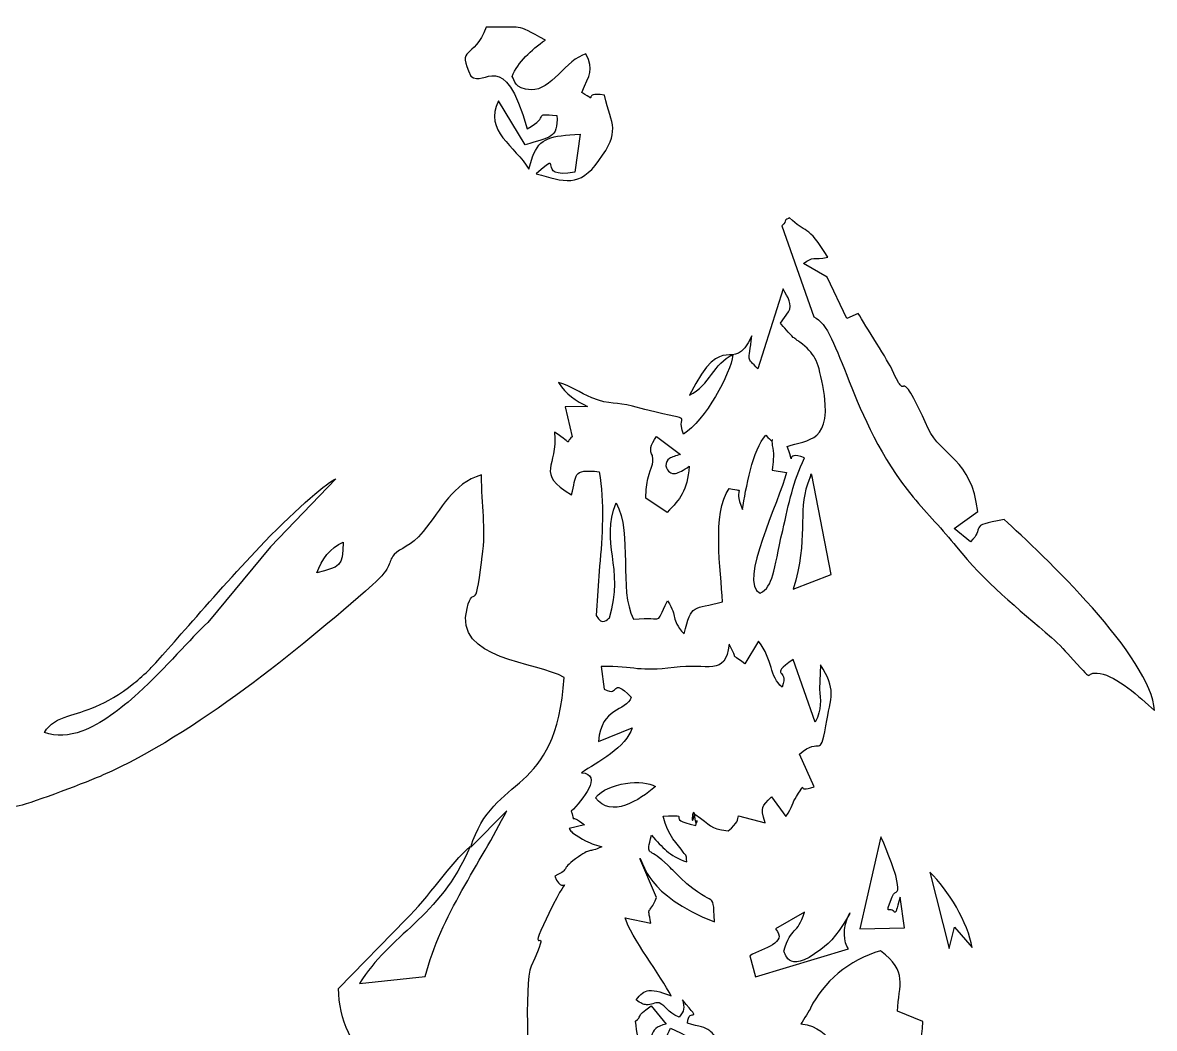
# Paper-space layout 'Состав альбома образцов' of a CAD drawing. Header units: millimetres. Extents: x 16 to 411, y 1 to 288.
# Drawn here: x 219.1 to 228.55, y 254.48 to 262.87 of the extents above; entities that cross this region are included whole.
import ezdxf

# ---------------------------------------------------------------- set-up
doc = ezdxf.new("R2010")
doc.units = ezdxf.units.MM
doc.layers.add('Dimension', color=7, linetype='Continuous')
doc.layers.add('Layer 1', color=7, linetype='Continuous')

# ---------------------------------------------------------------- blocks, each defined once
blk = doc.blocks.new('A$C34BE2B30')
at = {"layer": 'Layer 1'}
for points, knots in [([(17.3233, 10.6014), (17.2001, 10.5927), (17.1552, 10.5888), (17.1246, 10.5057), (17.1246, 10.5057), (17.1246, 10.5057), (17.1095, 10.4543), (17.1095, 10.4543), (17.1095, 10.4543), (17.0534, 10.5516), (16.9184, 10.6128), (16.9832, 10.7401), (16.9832, 10.7401), (16.9832, 10.7401), (17.0943, 10.5562), (17.0943, 10.5562), (17.0943, 10.5562), (17.1969, 10.5917), (17.2319, 10.5791), (17.2265, 10.6792), (17.2265, 10.6792), (17.1161, 10.688), (17.2061, 10.6791), (17.1022, 10.6236), (17.1022, 10.6236), (17.0038, 10.9727), (16.9259, 10.7902), (16.8672, 10.8432), (16.8672, 10.8432), (16.805, 10.9705), (16.8791, 10.9091), (16.9315, 11.0475), (16.9315, 11.0475), (17.0934, 11.0435), (17.0443, 11.0666), (17.1781, 10.9938), (17.1781, 10.9938), (17.1181, 10.9512), (17.0634, 10.903), (17.0395, 10.842), (17.0395, 10.842), (17.0513, 10.826), (17.0455, 10.7903), (17.1197, 10.7864), (17.1197, 10.7864), (17.2003, 10.7823), (17.2661, 10.9119), (17.3477, 10.9369), (17.3477, 10.9369), (17.3798, 10.8656), (17.3643, 10.8527), (17.3304, 10.7754), (17.3304, 10.7754), (17.4076, 10.7235), (17.3223, 10.7805), (17.4247, 10.7636), (17.4247, 10.7636), (17.456, 10.6329), (17.4931, 10.6178), (17.4016, 10.4905), (17.4016, 10.4905), (17.3199, 10.3767), (17.2576, 10.4032), (17.1404, 10.4354), (17.1404, 10.4354), (17.2663, 10.5453), (17.1254, 10.4088), (17.3006, 10.443), (17.3006, 10.443), (17.3006, 10.443), (17.3233, 10.6014), (17.3233, 10.6014)], [0, 0, 0, 0, 0.052632, 0.052632, 0.052632, 0.052632, 0.105263, 0.105263, 0.105263, 0.105263, 0.157895, 0.157895, 0.157895, 0.157895, 0.210526, 0.210526, 0.210526, 0.210526, 0.263158, 0.263158, 0.263158, 0.263158, 0.315789, 0.315789, 0.315789, 0.315789, 0.368421, 0.368421, 0.368421, 0.368421, 0.421053, 0.421053, 0.421053, 0.421053, 0.473684, 0.473684, 0.473684, 0.473684, 0.526316, 0.526316, 0.526316, 0.526316, 0.578947, 0.578947, 0.578947, 0.578947, 0.631579, 0.631579, 0.631579, 0.631579, 0.684211, 0.684211, 0.684211, 0.684211, 0.736842, 0.736842, 0.736842, 0.736842, 0.789474, 0.789474, 0.789474, 0.789474, 0.842105, 0.842105, 0.842105, 0.842105, 0.894737, 0.894737, 0.894737, 0.894737, 1, 1, 1, 1]), ([(18.2987, 9.8391), (18.2987, 9.8391), (18.1656, 10.2185), (18.1656, 10.2185), (18.1656, 10.2185), (18.1711, 10.2243), (18.1778, 10.2287), (18.1789, 10.2383), (18.1789, 10.2383), (18.18, 10.2478), (18.1923, 10.2466), (18.1977, 10.2523), (18.1977, 10.2523), (18.2626, 10.185), (18.2733, 10.2287), (18.3569, 10.0873), (18.3569, 10.0873), (18.296, 10.0749), (18.2964, 10.093), (18.2564, 10.0612), (18.2564, 10.0612), (18.2564, 10.0612), (18.3545, 10.0035), (18.3545, 10.0035), (18.3545, 10.0035), (18.3545, 10.0035), (18.4373, 9.8319), (18.4373, 9.8319), (18.4373, 9.8319), (18.4373, 9.8319), (18.4846, 9.853), (18.4846, 9.853), (18.4846, 9.853), (18.5122, 9.8054), (18.6137, 9.646), (18.6264, 9.6174), (18.6264, 9.6174), (18.7026, 9.4457), (18.6332, 9.6892), (18.7768, 9.372), (18.7768, 9.372), (18.8282, 9.2586), (18.9581, 9.2466), (18.983, 9.0254), (18.983, 9.0254), (18.983, 9.0254), (18.8848, 8.9551), (18.8848, 8.9551), (18.8848, 8.9551), (18.8848, 8.9551), (18.9522, 8.8996), (18.9522, 8.8996), (18.9522, 8.8996), (19.0177, 8.9567), (18.9326, 8.9671), (19.093, 8.992), (19.093, 8.992), (19.2481, 8.8545), (19.7115, 8.4114), (19.7204, 8.1956), (19.7204, 8.1956), (19.659, 8.2522), (19.5616, 8.3386), (19.4937, 8.3501), (19.4937, 8.3501), (19.4177, 8.3629), (19.4817, 8.2969), (19.3818, 8.4068), (19.3818, 8.4068), (19.3517, 8.4399), (19.3245, 8.4704), (19.2914, 8.4994), (19.2914, 8.4994), (19.1517, 8.6215), (19.0095, 8.7322), (18.8941, 8.8789), (18.8941, 8.8789), (18.8382, 8.95), (18.7707, 9.0157), (18.7134, 9.0861), (18.7134, 9.0861), (18.4421, 9.4194), (18.4107, 9.7886), (18.2987, 9.8391)], [0, 0, 0, 0, 0.045455, 0.045455, 0.045455, 0.045455, 0.090909, 0.090909, 0.090909, 0.090909, 0.136364, 0.136364, 0.136364, 0.136364, 0.181818, 0.181818, 0.181818, 0.181818, 0.227273, 0.227273, 0.227273, 0.227273, 0.272727, 0.272727, 0.272727, 0.272727, 0.318182, 0.318182, 0.318182, 0.318182, 0.363636, 0.363636, 0.363636, 0.363636, 0.409091, 0.409091, 0.409091, 0.409091, 0.454545, 0.454545, 0.454545, 0.454545, 0.5, 0.5, 0.5, 0.5, 0.545455, 0.545455, 0.545455, 0.545455, 0.590909, 0.590909, 0.590909, 0.590909, 0.636364, 0.636364, 0.636364, 0.636364, 0.681818, 0.681818, 0.681818, 0.681818, 0.727273, 0.727273, 0.727273, 0.727273, 0.772727, 0.772727, 0.772727, 0.772727, 0.818182, 0.818182, 0.818182, 0.818182, 0.863636, 0.863636, 0.863636, 0.863636, 0.909091, 0.909091, 0.909091, 0.909091, 1, 1, 1, 1]), ([(17.4043, 8.7981), (17.4159, 8.9188), (17.4257, 9.0652), (17.4031, 9.1918), (17.4031, 9.1918), (17.2851, 9.2044), (17.311, 9.1775), (17.2877, 9.0954), (17.2877, 9.0954), (17.1312, 9.1902), (17.232, 9.2094), (17.2167, 9.3565), (17.2167, 9.3565), (17.3023, 9.3019), (17.2558, 9.3109), (17.2901, 9.3376), (17.2901, 9.3376), (17.2901, 9.3376), (17.2608, 9.4634), (17.2608, 9.4634), (17.2608, 9.4634), (17.2608, 9.4634), (17.3538, 9.4641), (17.3538, 9.4641), (17.3538, 9.4641), (17.3059, 9.4889), (17.2643, 9.5125), (17.2327, 9.5648), (17.2327, 9.5648), (17.285, 9.5503), (17.3221, 9.521), (17.3717, 9.501), (17.3717, 9.501), (17.4526, 9.4682), (17.4717, 9.4847), (17.5424, 9.4655), (17.5424, 9.4655), (17.8372, 9.3855), (17.7153, 9.4527), (17.7544, 9.3485), (17.7544, 9.3485), (17.8443, 9.4051), (17.953, 9.6028), (17.9604, 9.6794), (17.9604, 9.6794), (17.8802, 9.6467), (17.8653, 9.5522), (17.7794, 9.5113), (17.7794, 9.5113), (17.9281, 9.8048), (17.954, 9.5815), (18.0403, 9.7595), (18.0403, 9.7595), (18.0277, 9.6405), (18.0153, 9.6749), (18.0651, 9.621), (18.0651, 9.621), (18.0651, 9.621), (18.1709, 9.9555), (18.1709, 9.9555), (18.1709, 9.9555), (18.1904, 9.9178), (18.2112, 9.8928), (18.1934, 9.8588), (18.1934, 9.8588), (18.1934, 9.8588), (18.1592, 9.8119), (18.1592, 9.8119), (18.1592, 9.8119), (18.1721, 9.7977), (18.1967, 9.7669), (18.2132, 9.7527), (18.2132, 9.7527), (18.2168, 9.7495), (18.2224, 9.7458), (18.2262, 9.7427), (18.2262, 9.7427), (18.23, 9.7396), (18.236, 9.7362), (18.2399, 9.7331), (18.2399, 9.7331), (18.303, 9.6824), (18.3143, 9.6652), (18.3362, 9.5517), (18.3362, 9.5517), (18.3826, 9.3109), (18.2728, 9.3268), (18.1874, 9.2971), (18.1874, 9.2971), (18.2276, 9.191), (18.1693, 9.2882), (18.2594, 9.25), (18.2594, 9.25), (18.2121, 9.146), (18.1961, 9.067), (18.1688, 8.947), (18.1688, 8.947), (18.129, 8.7717), (18.1307, 8.7151), (18.0745, 8.6846), (18.0745, 8.6846), (17.9815, 8.7286), (18.1562, 9.0697), (18.185, 9.1893), (18.185, 9.1893), (18.185, 9.1893), (18.1252, 9.199), (18.1252, 9.199), (18.1252, 9.199), (18.1281, 9.2291), (18.1334, 9.2606), (18.1277, 9.2898), (18.1277, 9.2898), (18.1135, 9.3627), (18.1488, 9.2897), (18.0984, 9.344), (18.0984, 9.344), (18.0438, 9.2865), (18.0148, 9.1191), (18.0008, 9.0347), (18.0008, 9.0347), (17.9573, 9.1406), (18.0256, 9.1024), (17.9461, 9.1224), (17.9461, 9.1224), (17.8714, 9.017), (17.9118, 8.7823), (17.9176, 8.6483), (17.9176, 8.6483), (17.795, 8.6157), (17.7879, 8.6455), (17.7577, 8.5147), (17.7577, 8.5147), (17.6951, 8.5831), (17.7363, 8.5821), (17.6876, 8.6524), (17.6876, 8.6524), (17.6309, 8.5441), (17.6851, 8.5896), (17.5464, 8.5767), (17.5464, 8.5767), (17.4813, 8.6993), (17.5446, 8.9318), (17.4732, 9.0621), (17.4732, 9.0621), (17.406, 8.8945), (17.5101, 8.795), (17.4453, 8.5815), (17.4453, 8.5815), (17.4396, 8.58), (17.4157, 8.5444), (17.3899, 8.5913), (17.3899, 8.5913), (17.3899, 8.5913), (17.4043, 8.7981), (17.4043, 8.7981)], [0, 0, 0, 0, 0.025, 0.025, 0.025, 0.025, 0.05, 0.05, 0.05, 0.05, 0.075, 0.075, 0.075, 0.075, 0.1, 0.1, 0.1, 0.1, 0.125, 0.125, 0.125, 0.125, 0.15, 0.15, 0.15, 0.15, 0.175, 0.175, 0.175, 0.175, 0.2, 0.2, 0.2, 0.2, 0.225, 0.225, 0.225, 0.225, 0.25, 0.25, 0.25, 0.25, 0.275, 0.275, 0.275, 0.275, 0.3, 0.3, 0.3, 0.3, 0.325, 0.325, 0.325, 0.325, 0.35, 0.35, 0.35, 0.35, 0.375, 0.375, 0.375, 0.375, 0.4, 0.4, 0.4, 0.4, 0.425, 0.425, 0.425, 0.425, 0.45, 0.45, 0.45, 0.45, 0.475, 0.475, 0.475, 0.475, 0.5, 0.5, 0.5, 0.5, 0.525, 0.525, 0.525, 0.525, 0.55, 0.55, 0.55, 0.55, 0.575, 0.575, 0.575, 0.575, 0.6, 0.6, 0.6, 0.6, 0.625, 0.625, 0.625, 0.625, 0.65, 0.65, 0.65, 0.65, 0.675, 0.675, 0.675, 0.675, 0.7, 0.7, 0.7, 0.7, 0.725, 0.725, 0.725, 0.725, 0.75, 0.75, 0.75, 0.75, 0.775, 0.775, 0.775, 0.775, 0.8, 0.8, 0.8, 0.8, 0.825, 0.825, 0.825, 0.825, 0.85, 0.85, 0.85, 0.85, 0.875, 0.875, 0.875, 0.875, 0.9, 0.9, 0.9, 0.9, 0.925, 0.925, 0.925, 0.925, 0.95, 0.95, 0.95, 0.95, 1, 1, 1, 1]), ([(17.6861, 9.0224), (17.7153, 9.0512), (17.7353, 9.0741), (17.7492, 9.0991), (17.7492, 9.0991), (17.766, 9.1295), (17.774, 9.1631), (17.7785, 9.2145), (17.7785, 9.2145), (17.7547, 9.1982), (17.736, 9.1876), (17.721, 9.185), (17.721, 9.185), (17.7026, 9.1819), (17.6899, 9.191), (17.681, 9.2166), (17.681, 9.2166), (17.681, 9.2317), (17.6861, 9.2406), (17.6964, 9.2473), (17.6964, 9.2473), (17.7065, 9.2539), (17.7218, 9.2584), (17.7422, 9.2644), (17.7422, 9.2644), (17.7422, 9.2644), (17.642, 9.3383), (17.642, 9.3383), (17.642, 9.3383), (17.6164, 9.3039), (17.6113, 9.2776), (17.6261, 9.2601), (17.6261, 9.2601), (17.6299, 9.2119), (17.621, 9.2209), (17.6065, 9.1623), (17.6065, 9.1623), (17.6017, 9.1427), (17.5982, 9.117), (17.5976, 9.0815), (17.5976, 9.0815), (17.5976, 9.0815), (17.6861, 9.0224), (17.6861, 9.0224)], [0, 0, 0, 0, 0.083333, 0.083333, 0.083333, 0.083333, 0.166667, 0.166667, 0.166667, 0.166667, 0.25, 0.25, 0.25, 0.25, 0.333333, 0.333333, 0.333333, 0.333333, 0.416667, 0.416667, 0.416667, 0.416667, 0.5, 0.5, 0.5, 0.5, 0.583333, 0.583333, 0.583333, 0.583333, 0.666667, 0.666667, 0.666667, 0.666667, 0.75, 0.75, 0.75, 0.75, 0.833333, 0.833333, 0.833333, 0.833333, 1, 1, 1, 1]), ([(18.212, 8.7016), (18.2783, 8.9098), (18.2314, 9.0259), (18.2723, 9.1407), (18.2723, 9.1407), (18.304, 9.23), (18.2736, 9.1441), (18.2909, 9.1783), (18.2909, 9.1783), (18.2909, 9.1783), (18.3714, 8.7624), (18.3714, 8.7624), (18.3714, 8.7624), (18.3714, 8.7624), (18.212, 8.7016), (18.212, 8.7016)], [0, 0, 0, 0, 0.2, 0.2, 0.2, 0.2, 0.4, 0.4, 0.4, 0.4, 0.6, 0.6, 0.6, 0.6, 1, 1, 1, 1]), ([(14.7385, 7.9613), (14.6721, 7.8247), (14.8676, 7.7699), (14.9819, 7.7971), (14.9819, 7.7971), (15.0397, 7.8108), (15.2734, 7.8996), (15.3328, 7.9261), (15.3328, 7.9261), (15.7164, 8.0968), (16.1456, 8.4449), (16.4568, 8.7199), (16.4568, 8.7199), (16.5452, 8.7981), (16.5166, 8.8126), (16.5471, 8.8462), (16.5471, 8.8462), (16.5733, 8.875), (16.6147, 8.8771), (16.6679, 8.9418), (16.6679, 8.9418), (16.7471, 9.038), (16.789, 9.1416), (16.9114, 9.1786), (16.9114, 9.1786), (16.9124, 9.0479), (16.9314, 8.963), (16.9148, 8.8365), (16.9148, 8.8365), (16.9144, 8.8334), (16.9128, 8.8271), (16.9125, 8.8239), (16.9125, 8.8239), (16.8848, 8.5798), (16.8815, 8.7362), (16.8512, 8.6213), (16.8512, 8.6213), (16.7946, 8.4067), (17.1423, 8.3986), (17.2568, 8.3334), (17.2568, 8.3334), (17.2238, 7.831), (16.9618, 7.9352), (16.8664, 7.6247), (16.8664, 7.6247), (16.8664, 7.6247), (17.0169, 7.7768), (17.0169, 7.7768), (17.0169, 7.7768), (16.9069, 7.5563), (16.7419, 7.3403), (16.6766, 7.0843), (16.6766, 7.0843), (16.6766, 7.0843), (16.4028, 7.0556), (16.4028, 7.0556), (16.4028, 7.0556), (16.5281, 7.262), (16.735, 7.3269), (16.8642, 7.6269), (16.8642, 7.6269), (16.7836, 7.5592), (16.6891, 7.4112), (16.5967, 7.3247), (16.5967, 7.3247), (16.5967, 7.3247), (16.3145, 7.035), (16.3145, 7.035), (16.3145, 7.035), (16.3191, 6.7723), (16.5462, 6.5774), (16.745, 6.4694), (16.745, 6.4694), (16.3255, 6.4149), (16.5002, 6.4689), (16.1533, 6.6172), (16.1533, 6.6172), (15.5206, 6.8878), (14.8546, 6.8508), (14.2281, 6.5424), (14.2281, 6.5424), (13.9249, 6.3931), (14.04, 6.3482), (13.6819, 6.4497), (13.6819, 6.4497), (13.5698, 6.4814), (13.2382, 6.6405), (13.1469, 6.7138), (13.1469, 6.7138), (12.8659, 6.9397), (13.1736, 7.1071), (13.1408, 7.2748), (13.1408, 7.2748), (13.1199, 7.3821), (12.92, 7.6716), (12.9646, 7.7729), (12.9646, 7.7729), (13.1779, 7.706), (13.3454, 7.7497), (13.4933, 7.8946), (13.4933, 7.8946), (13.5955, 7.9948), (13.6697, 7.9418), (13.888, 8.2075), (13.888, 8.2075), (14.0028, 8.3471), (14.025, 8.3042), (14.0761, 8.4897), (14.0761, 8.4897), (14.2151, 8.4264), (14.3485, 8.3493), (14.453, 8.2499), (14.453, 8.2499), (14.4967, 8.2082), (14.5598, 8.1326), (14.602, 8.0776), (14.602, 8.0776), (14.7106, 7.936), (14.6275, 8.022), (14.7385, 7.9613)], [0, 0, 0, 0, 0.032258, 0.032258, 0.032258, 0.032258, 0.064516, 0.064516, 0.064516, 0.064516, 0.096774, 0.096774, 0.096774, 0.096774, 0.129032, 0.129032, 0.129032, 0.129032, 0.16129, 0.16129, 0.16129, 0.16129, 0.193548, 0.193548, 0.193548, 0.193548, 0.225806, 0.225806, 0.225806, 0.225806, 0.258065, 0.258065, 0.258065, 0.258065, 0.290323, 0.290323, 0.290323, 0.290323, 0.322581, 0.322581, 0.322581, 0.322581, 0.354839, 0.354839, 0.354839, 0.354839, 0.387097, 0.387097, 0.387097, 0.387097, 0.419355, 0.419355, 0.419355, 0.419355, 0.451613, 0.451613, 0.451613, 0.451613, 0.483871, 0.483871, 0.483871, 0.483871, 0.516129, 0.516129, 0.516129, 0.516129, 0.548387, 0.548387, 0.548387, 0.548387, 0.580645, 0.580645, 0.580645, 0.580645, 0.612903, 0.612903, 0.612903, 0.612903, 0.645161, 0.645161, 0.645161, 0.645161, 0.677419, 0.677419, 0.677419, 0.677419, 0.709677, 0.709677, 0.709677, 0.709677, 0.741935, 0.741935, 0.741935, 0.741935, 0.774194, 0.774194, 0.774194, 0.774194, 0.806452, 0.806452, 0.806452, 0.806452, 0.83871, 0.83871, 0.83871, 0.83871, 0.870968, 0.870968, 0.870968, 0.870968, 0.903226, 0.903226, 0.903226, 0.903226, 0.935484, 0.935484, 0.935484, 0.935484, 1, 1, 1, 1]), ([(15.0872, 8.1031), (15.1367, 8.0848), (15.1897, 8.0895), (15.2439, 8.1094), (15.2439, 8.1094), (15.3222, 8.1383), (15.403, 8.1991), (15.4794, 8.2687), (15.4794, 8.2687), (15.5936, 8.3728), (15.698, 8.4966), (15.7693, 8.5632), (15.7693, 8.5632), (15.7693, 8.5632), (16.0303, 8.8788), (16.0303, 8.8788), (16.0303, 8.8788), (16.0303, 8.8788), (16.303, 9.1621), (16.303, 9.1621), (16.303, 9.1621), (16.2753, 9.1526), (16.1438, 9.0426), (16.0074, 8.9003), (16.0074, 8.9003), (15.802, 8.6859), (15.5686, 8.4081), (15.5291, 8.3698), (15.5291, 8.3698), (15.5051, 8.3466), (15.4822, 8.3264), (15.4603, 8.3088), (15.4603, 8.3088), (15.3398, 8.212), (15.2503, 8.1934), (15.1855, 8.1721), (15.1855, 8.1721), (15.1426, 8.158), (15.1105, 8.1428), (15.0872, 8.1031)], [0, 0, 0, 0, 0.090909, 0.090909, 0.090909, 0.090909, 0.181818, 0.181818, 0.181818, 0.181818, 0.272727, 0.272727, 0.272727, 0.272727, 0.363636, 0.363636, 0.363636, 0.363636, 0.454545, 0.454545, 0.454545, 0.454545, 0.545455, 0.545455, 0.545455, 0.545455, 0.636364, 0.636364, 0.636364, 0.636364, 0.727273, 0.727273, 0.727273, 0.727273, 0.818182, 0.818182, 0.818182, 0.818182, 1, 1, 1, 1]), ([(16.2245, 8.7698), (16.319, 8.7959), (16.3339, 8.7927), (16.334, 8.8977), (16.334, 8.8977), (16.2807, 8.8757), (16.2423, 8.8244), (16.2245, 8.7698)], [0, 0, 0, 0, 0.333333, 0.333333, 0.333333, 0.333333, 1, 1, 1, 1]), ([(17.771, 6.8899), (17.825, 6.8747), (17.8434, 6.8749), (17.8643, 6.8585), (17.8643, 6.8585), (17.8768, 6.8487), (17.8904, 6.8329), (17.9131, 6.8043), (17.9131, 6.8043), (17.8951, 6.7932), (17.8759, 6.7918), (17.8554, 6.7961), (17.8554, 6.7961), (17.8096, 6.8058), (17.7578, 6.8448), (17.7002, 6.8698), (17.7002, 6.8698), (17.6848, 6.8333), (17.6764, 6.8153), (17.6568, 6.802), (17.6568, 6.802), (17.6433, 6.7927), (17.6243, 6.7856), (17.5939, 6.776), (17.5939, 6.776), (17.6104, 6.7999), (17.6152, 6.8207), (17.6212, 6.8379), (17.6212, 6.8379), (17.6293, 6.8608), (17.6395, 6.8774), (17.6827, 6.8865), (17.6827, 6.8865), (17.6827, 6.8865), (17.6196, 6.9622), (17.6196, 6.9622), (17.6196, 6.9622), (17.5485, 6.9118), (17.5858, 6.9202), (17.5541, 6.8983), (17.5541, 6.8983), (17.5686, 6.7938), (17.5752, 6.7872), (17.5767, 6.6658), (17.5767, 6.6658), (17.5696, 6.5544), (17.6203, 6.5426), (17.6443, 6.508), (17.6443, 6.508), (17.5541, 6.4857), (17.2409, 6.5068), (17.1176, 6.5082), (17.1176, 6.5082), (17.1107, 6.6407), (17.0873, 7.0586), (17.1192, 7.1279), (17.1192, 7.1279), (17.2121, 7.3302), (17.104, 7.1565), (17.1699, 7.3002), (17.1699, 7.3002), (17.2983, 7.5803), (17.2603, 7.397), (17.2174, 7.5038), (17.2174, 7.5038), (17.2898, 7.5402), (17.2354, 7.5263), (17.3046, 7.5766), (17.3046, 7.5766), (17.3737, 7.6268), (17.353, 7.5981), (17.4138, 7.6259), (17.4138, 7.6259), (17.3786, 7.6375), (17.3685, 7.6395), (17.3329, 7.6578), (17.3329, 7.6578), (17.3329, 7.6578), (17.2909, 7.6849), (17.2909, 7.6849), (17.2909, 7.6849), (17.2888, 7.6917), (17.282, 7.6913), (17.2773, 7.7024), (17.2773, 7.7024), (17.2773, 7.7024), (17.3421, 7.7176), (17.3421, 7.7176), (17.3421, 7.7176), (17.2726, 7.7738), (17.3079, 7.7123), (17.2862, 7.7744), (17.2862, 7.7744), (17.3324, 7.821), (17.4212, 7.9283), (17.3285, 7.9356), (17.3285, 7.9356), (17.3935, 7.9779), (17.5178, 8.0423), (17.54, 8.1227), (17.54, 8.1227), (17.54, 8.1227), (17.3998, 8.0663), (17.3998, 8.0663), (17.3998, 8.0663), (17.4108, 8.2117), (17.5153, 8.1875), (17.5366, 8.2513), (17.5366, 8.2513), (17.4468, 8.341), (17.4935, 8.247), (17.4242, 8.2844), (17.4242, 8.2844), (17.4242, 8.2844), (17.4115, 8.3793), (17.4115, 8.3793), (17.4115, 8.3793), (17.5563, 8.3803), (17.5685, 8.3546), (17.7153, 8.3749), (17.7153, 8.3749), (17.8542, 8.3941), (17.9316, 8.3349), (17.9448, 8.4716), (17.9448, 8.4716), (17.9924, 8.3919), (17.9371, 8.4451), (18.0114, 8.3904), (18.0114, 8.3904), (18.0114, 8.3904), (18.0683, 8.4841), (18.0683, 8.4841), (18.0683, 8.4841), (18.129, 8.4057), (18.1137, 8.3354), (18.1663, 8.2931), (18.1663, 8.2931), (18.1994, 8.3774), (18.1051, 8.3289), (18.2122, 8.4086), (18.2122, 8.4086), (18.2122, 8.4086), (18.3038, 8.147), (18.3038, 8.147), (18.3038, 8.147), (18.3347, 8.2006), (18.3256, 8.2405), (18.3226, 8.2846), (18.3226, 8.2846), (18.3226, 8.2846), (18.3267, 8.3863), (18.3267, 8.3863), (18.3267, 8.3863), (18.393, 8.2805), (18.3715, 8.258), (18.3486, 8.1309), (18.3486, 8.1309), (18.3226, 7.9862), (18.3306, 8.0942), (18.2385, 8.0123), (18.2385, 8.0123), (18.2385, 8.0123), (18.3006, 7.877), (18.3006, 7.877), (18.3006, 7.877), (18.2161, 7.8442), (18.2805, 7.9144), (18.2264, 7.8366), (18.2264, 7.8366), (18.2083, 7.8106), (18.2115, 7.7929), (18.1813, 7.7521), (18.1813, 7.7521), (18.1813, 7.7521), (18.1221, 7.8352), (18.1221, 7.8352), (18.1221, 7.8352), (18.0813, 7.7899), (18.0749, 7.7983), (18.0955, 7.7265), (18.0955, 7.7265), (18.0955, 7.7265), (17.9848, 7.756), (17.9848, 7.756), (17.9848, 7.756), (17.979, 7.7392), (17.984, 7.7276), (17.9407, 7.6925), (17.9407, 7.6925), (17.8578, 7.7041), (17.8749, 7.7143), (17.8022, 7.762), (17.8022, 7.762), (17.7799, 7.681), (17.7961, 7.8275), (17.8041, 7.7417), (17.8041, 7.7417), (17.8084, 7.6945), (17.8165, 7.7698), (17.8056, 7.7154), (17.8056, 7.7154), (17.6629, 7.7451), (17.8068, 7.7615), (17.6702, 7.7542), (17.6702, 7.7542), (17.688, 7.6698), (17.7324, 7.638), (17.754, 7.6037), (17.754, 7.6037), (17.765, 7.5863), (17.767, 7.6005), (17.7682, 7.5634), (17.7682, 7.5634), (17.6922, 7.5893), (17.6698, 7.6229), (17.6207, 7.6744), (17.6207, 7.6744), (17.6004, 7.5845), (17.6056, 7.6233), (17.6637, 7.572), (17.6637, 7.572), (17.6637, 7.572), (17.6881, 7.5511), (17.6881, 7.5511), (17.6881, 7.5511), (17.6928, 7.5467), (17.7051, 7.5331), (17.7096, 7.5286), (17.7096, 7.5286), (17.893, 7.3414), (17.8757, 7.4687), (17.8845, 7.3132), (17.8845, 7.3132), (17.5944, 7.4267), (17.5925, 7.5586), (17.5728, 7.5773), (17.5728, 7.5773), (17.5728, 7.5773), (17.6424, 7.4144), (17.6424, 7.4144), (17.6424, 7.4144), (17.6092, 7.3335), (17.6028, 7.3895), (17.6187, 7.3075), (17.6187, 7.3075), (17.6187, 7.3075), (17.5109, 7.3302), (17.5109, 7.3302), (17.5109, 7.3302), (17.5351, 7.2514), (17.6612, 7.0853), (17.7038, 7.004), (17.7038, 7.004), (17.671, 7.0138), (17.6393, 7.0304), (17.6097, 7.0259), (17.6097, 7.0259), (17.5915, 7.0232), (17.5741, 7.0123), (17.5578, 6.9869), (17.5578, 6.9869), (17.5757, 6.9729), (17.589, 6.9677), (17.6, 6.9668), (17.6, 6.9668), (17.6207, 6.965), (17.6332, 6.978), (17.6534, 6.9745), (17.6534, 6.9745), (17.6869, 6.959), (17.6833, 6.9381), (17.7361, 6.9158), (17.7361, 6.9158), (17.7591, 6.9404), (17.7582, 6.9552), (17.751, 6.9869), (17.751, 6.9869), (17.8416, 6.876), (17.7762, 6.9669), (17.771, 6.8899)], [0, 0, 0, 0, 0.014085, 0.014085, 0.014085, 0.014085, 0.028169, 0.028169, 0.028169, 0.028169, 0.042254, 0.042254, 0.042254, 0.042254, 0.056338, 0.056338, 0.056338, 0.056338, 0.070423, 0.070423, 0.070423, 0.070423, 0.084507, 0.084507, 0.084507, 0.084507, 0.098592, 0.098592, 0.098592, 0.098592, 0.112676, 0.112676, 0.112676, 0.112676, 0.126761, 0.126761, 0.126761, 0.126761, 0.140845, 0.140845, 0.140845, 0.140845, 0.15493, 0.15493, 0.15493, 0.15493, 0.169014, 0.169014, 0.169014, 0.169014, 0.183099, 0.183099, 0.183099, 0.183099, 0.197183, 0.197183, 0.197183, 0.197183, 0.211268, 0.211268, 0.211268, 0.211268, 0.225352, 0.225352, 0.225352, 0.225352, 0.239437, 0.239437, 0.239437, 0.239437, 0.253521, 0.253521, 0.253521, 0.253521, 0.267606, 0.267606, 0.267606, 0.267606, 0.28169, 0.28169, 0.28169, 0.28169, 0.295775, 0.295775, 0.295775, 0.295775, 0.309859, 0.309859, 0.309859, 0.309859, 0.323944, 0.323944, 0.323944, 0.323944, 0.338028, 0.338028, 0.338028, 0.338028, 0.352113, 0.352113, 0.352113, 0.352113, 0.366197, 0.366197, 0.366197, 0.366197, 0.380282, 0.380282, 0.380282, 0.380282, 0.394366, 0.394366, 0.394366, 0.394366, 0.408451, 0.408451, 0.408451, 0.408451, 0.422535, 0.422535, 0.422535, 0.422535, 0.43662, 0.43662, 0.43662, 0.43662, 0.450704, 0.450704, 0.450704, 0.450704, 0.464789, 0.464789, 0.464789, 0.464789, 0.478873, 0.478873, 0.478873, 0.478873, 0.492958, 0.492958, 0.492958, 0.492958, 0.507042, 0.507042, 0.507042, 0.507042, 0.521127, 0.521127, 0.521127, 0.521127, 0.535211, 0.535211, 0.535211, 0.535211, 0.549296, 0.549296, 0.549296, 0.549296, 0.56338, 0.56338, 0.56338, 0.56338, 0.577465, 0.577465, 0.577465, 0.577465, 0.591549, 0.591549, 0.591549, 0.591549, 0.605634, 0.605634, 0.605634, 0.605634, 0.619718, 0.619718, 0.619718, 0.619718, 0.633803, 0.633803, 0.633803, 0.633803, 0.647887, 0.647887, 0.647887, 0.647887, 0.661972, 0.661972, 0.661972, 0.661972, 0.676056, 0.676056, 0.676056, 0.676056, 0.690141, 0.690141, 0.690141, 0.690141, 0.704225, 0.704225, 0.704225, 0.704225, 0.71831, 0.71831, 0.71831, 0.71831, 0.732394, 0.732394, 0.732394, 0.732394, 0.746479, 0.746479, 0.746479, 0.746479, 0.760563, 0.760563, 0.760563, 0.760563, 0.774648, 0.774648, 0.774648, 0.774648, 0.788732, 0.788732, 0.788732, 0.788732, 0.802817, 0.802817, 0.802817, 0.802817, 0.816901, 0.816901, 0.816901, 0.816901, 0.830986, 0.830986, 0.830986, 0.830986, 0.84507, 0.84507, 0.84507, 0.84507, 0.859155, 0.859155, 0.859155, 0.859155, 0.873239, 0.873239, 0.873239, 0.873239, 0.887324, 0.887324, 0.887324, 0.887324, 0.901408, 0.901408, 0.901408, 0.901408, 0.915493, 0.915493, 0.915493, 0.915493, 0.929577, 0.929577, 0.929577, 0.929577, 0.943662, 0.943662, 0.943662, 0.943662, 0.957746, 0.957746, 0.957746, 0.957746, 0.971831, 0.971831, 0.971831, 0.971831, 1, 1, 1, 1]), ([(17.3875, 7.8313), (17.4529, 7.7415), (17.5718, 7.8222), (17.6373, 7.8778), (17.6373, 7.8778), (17.5896, 7.9098), (17.437, 7.8954), (17.3875, 7.8313)], [0, 0, 0, 0, 0.333333, 0.333333, 0.333333, 0.333333, 1, 1, 1, 1]), ([(18.491, 7.2833), (18.491, 7.2833), (18.579, 7.6685), (18.579, 7.6685), (18.579, 7.6685), (18.5836, 7.6608), (18.6404, 7.5141), (18.6418, 7.5065), (18.6418, 7.5065), (18.6603, 7.4104), (18.6414, 7.4564), (18.6259, 7.418), (18.6259, 7.418), (18.6259, 7.418), (18.6102, 7.3769), (18.6102, 7.3769), (18.6102, 7.3769), (18.6096, 7.3798), (18.6096, 7.3675), (18.6098, 7.3628), (18.6098, 7.3628), (18.6494, 7.3698), (18.6283, 7.3104), (18.6589, 7.4155), (18.6589, 7.4155), (18.6589, 7.4155), (18.6775, 7.2887), (18.6775, 7.2887), (18.6775, 7.2887), (18.6775, 7.2887), (18.491, 7.2833), (18.491, 7.2833)], [0, 0, 0, 0, 0.111111, 0.111111, 0.111111, 0.111111, 0.222222, 0.222222, 0.222222, 0.222222, 0.333333, 0.333333, 0.333333, 0.333333, 0.444444, 0.444444, 0.444444, 0.444444, 0.555556, 0.555556, 0.555556, 0.555556, 0.666667, 0.666667, 0.666667, 0.666667, 0.777778, 0.777778, 0.777778, 0.777778, 1, 1, 1, 1]), ([(18.7828, 7.5209), (18.8598, 7.4472), (18.9433, 7.3083), (18.9597, 7.2055), (18.9597, 7.2055), (18.9597, 7.2055), (18.8864, 7.2911), (18.8864, 7.2911), (18.8864, 7.2911), (18.8864, 7.2911), (18.8641, 7.2017), (18.8641, 7.2017), (18.8641, 7.2017), (18.8641, 7.2017), (18.7828, 7.5209), (18.7828, 7.5209)], [0, 0, 0, 0, 0.2, 0.2, 0.2, 0.2, 0.4, 0.4, 0.4, 0.4, 0.6, 0.6, 0.6, 0.6, 1, 1, 1, 1]), ([(18.1735, 7.19), (18.1826, 7.1837), (18.1874, 7.0755), (18.3588, 7.223), (18.3588, 7.223), (18.3984, 7.2571), (18.4494, 7.3471), (18.4497, 7.3503), (18.4497, 7.3503), (18.4141, 7.2849), (18.4251, 7.227), (18.4433, 7.1998), (18.4433, 7.1998), (18.4433, 7.1998), (18.0547, 7.0838), (18.0547, 7.0838), (18.0547, 7.0838), (18.0547, 7.0838), (18.0314, 7.1713), (18.0314, 7.1713), (18.0314, 7.1713), (18.0908, 7.2062), (18.1903, 7.2223), (18.1395, 7.2838), (18.1395, 7.2838), (18.1395, 7.2838), (18.2603, 7.3531), (18.2603, 7.3531), (18.2603, 7.3531), (18.2291, 7.2563), (18.2061, 7.2974), (18.1735, 7.19)], [0, 0, 0, 0, 0.111111, 0.111111, 0.111111, 0.111111, 0.222222, 0.222222, 0.222222, 0.222222, 0.333333, 0.333333, 0.333333, 0.333333, 0.444444, 0.444444, 0.444444, 0.444444, 0.555556, 0.555556, 0.555556, 0.555556, 0.666667, 0.666667, 0.666667, 0.666667, 0.777778, 0.777778, 0.777778, 0.777778, 1, 1, 1, 1]), ([(18.2452, 6.8878), (18.255, 6.9028), (18.2822, 6.9465), (18.2854, 6.9534), (18.2854, 6.9534), (18.3341, 7.058), (18.4467, 7.1567), (18.5777, 7.192), (18.5777, 7.192), (18.693, 7.1043), (18.6543, 7.0526), (18.6477, 6.9398), (18.6477, 6.9398), (18.6477, 6.9398), (18.7537, 6.8975), (18.7537, 6.8975), (18.7537, 6.8975), (18.7477, 6.7218), (18.7025, 6.8676), (18.712, 6.7509), (18.712, 6.7509), (18.7199, 6.654), (18.7571, 6.6788), (18.7704, 6.5938), (18.7704, 6.5938), (18.7726, 6.5795), (18.7471, 6.2443), (18.7444, 6.1888), (18.7444, 6.1888), (18.4924, 6.259), (18.2701, 6.372), (17.9975, 6.4253), (17.9975, 6.4253), (18.0456, 6.4476), (18.0584, 6.464), (18.0617, 6.4879), (18.0617, 6.4879), (18.0583, 6.5262), (18.0491, 6.5223), (18.0309, 6.5716), (18.0309, 6.5716), (18.0126, 6.6075), (18.0298, 6.6289), (18.0101, 6.6695), (18.0101, 6.6695), (17.971, 6.7279), (17.9701, 6.6917), (17.9405, 6.7598), (17.9405, 6.7598), (18.0444, 6.755), (18.0139, 6.7223), (18.1486, 6.7457), (18.1486, 6.7457), (18.1486, 6.7457), (18.0889, 6.8212), (18.0889, 6.8212), (18.0889, 6.8212), (18.2548, 6.8405), (18.4094, 6.7494), (18.5378, 6.647), (18.5378, 6.647), (18.5378, 6.647), (18.5878, 6.6992), (18.5878, 6.6992), (18.5878, 6.6992), (18.3383, 6.7523), (18.3968, 6.8659), (18.2452, 6.8878)], [0, 0, 0, 0, 0.055556, 0.055556, 0.055556, 0.055556, 0.111111, 0.111111, 0.111111, 0.111111, 0.166667, 0.166667, 0.166667, 0.166667, 0.222222, 0.222222, 0.222222, 0.222222, 0.277778, 0.277778, 0.277778, 0.277778, 0.333333, 0.333333, 0.333333, 0.333333, 0.388889, 0.388889, 0.388889, 0.388889, 0.444444, 0.444444, 0.444444, 0.444444, 0.5, 0.5, 0.5, 0.5, 0.555556, 0.555556, 0.555556, 0.555556, 0.611111, 0.611111, 0.611111, 0.611111, 0.666667, 0.666667, 0.666667, 0.666667, 0.722222, 0.722222, 0.722222, 0.722222, 0.777778, 0.777778, 0.777778, 0.777778, 0.833333, 0.833333, 0.833333, 0.833333, 0.888889, 0.888889, 0.888889, 0.888889, 1, 1, 1, 1])]:
    blk.add_open_spline(points, degree=3, knots=knots, dxfattribs=at)

psp = doc.layouts.new('Состав альбома образцов')

# ---------------------------------------------------------------- block references
at = {"layer": 'Dimension', "color": 4, "lineweight": 35, "xscale": 2, "yscale": 2, "zscale": 2}
psp.add_blockref('A$C34BE2B30', (189.1059, 240.7411), dxfattribs=at)

doc.saveas('drawing.dxf')
